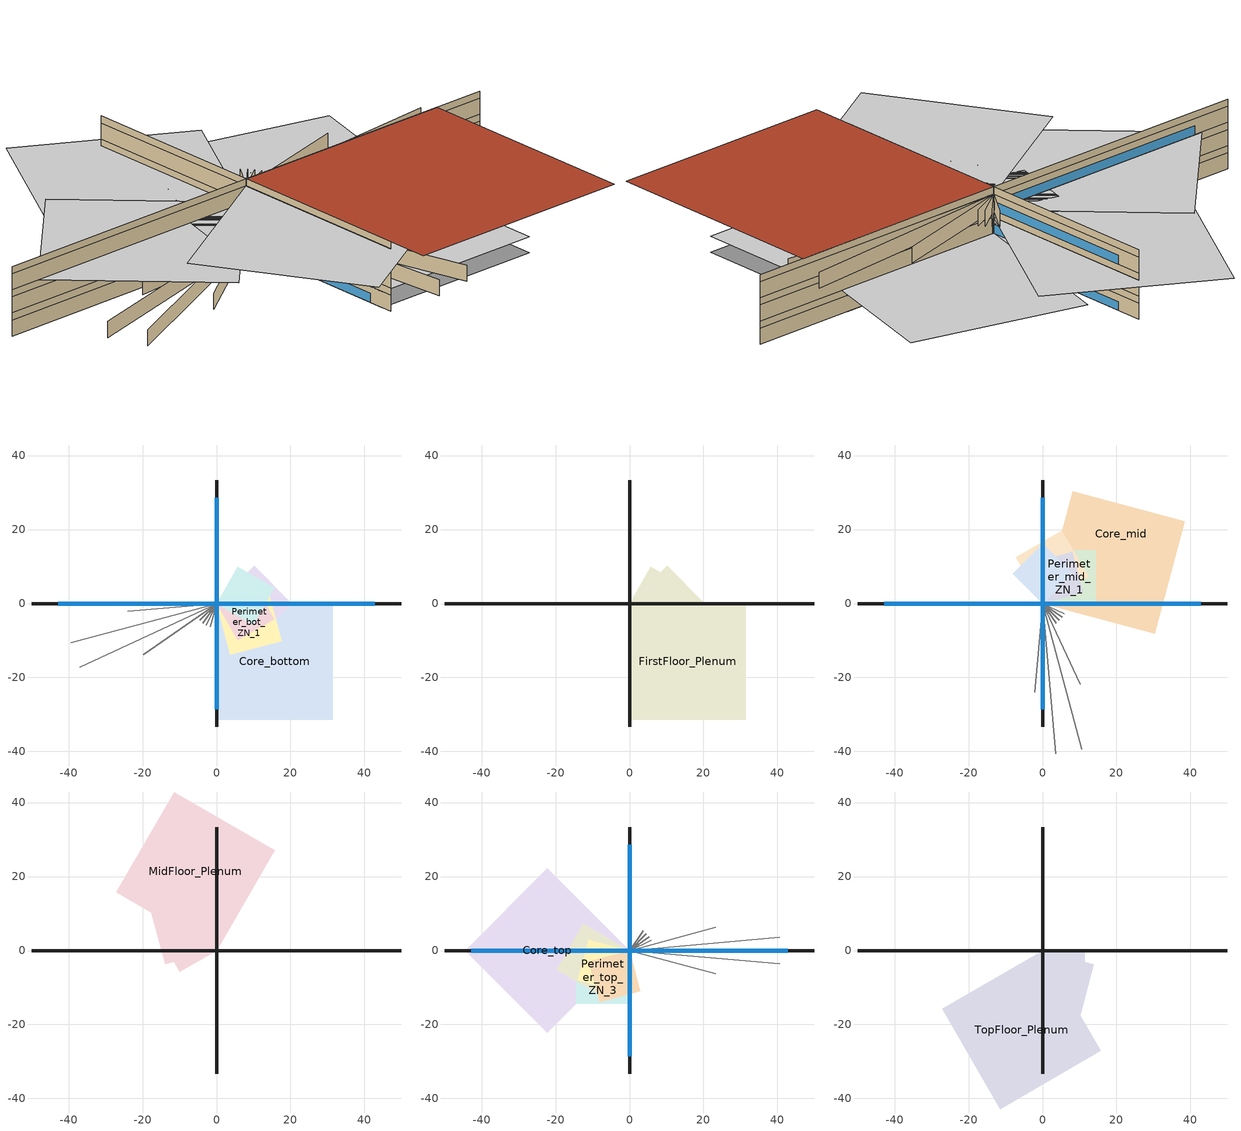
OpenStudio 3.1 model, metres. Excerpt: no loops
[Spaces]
Core_bottom
 floor ground (Core_bot_ZN_5_Floor Base_CZ12-SlabOnOrBelowGradeF073): 31.36,0 31.36,-31.36 0,-31.36 0,0 z0
 wall to Perimeter_bot_ZN_2 (NACM_Interior Wall): 0,0 -24.04,-2.1 z0:2.74
 wall to Perimeter_bot_ZN_3 (NACM_Interior Wall): 0,0 -39.38,-10.55 z0:2.74
 wall to Perimeter_bot_ZN_1 (NACM_Interior Wall): 0,0 -36.95,-17.23 z0:2.74
 wall to Perimeter_bot_ZN_4 (NACM_Interior Wall): 0,0 -19.76,-13.84 z0:2.74
Perimeter_bot_ZN_2
 floor ground (Perimeter_bot_ZN_2_Floor Base_CZ12-SlabOnOrBelowGradeF073): 9.92,5.73 15.65,-4.19 5.73,-9.92 0,0 z0
 wall outside (Base_CZ12-NonresMetalFrameWallU055): 0,0 0,33.27 z0:2.74
 wall to Perimeter_bot_ZN_1: -4.57,-4.57 0,0 z0:2.74
 wall to Perimeter_bot_ZN_3 (NACM_Interior Wall): 0,0 -2.73,-5.86 z0:2.74
 window (Base_AllCZ_FixedWindowU34): 0,0 0,28.56 z0:1.52
Perimeter_bot_ZN_3
 floor ground (Perimeter_bot_ZN_3_Floor Base_CZ12-SlabOnOrBelowGradeF073): 10.18,10.18 20.36,0 10.18,-10.18 0,0 z0
 wall outside (Base_CZ12-NonresMetalFrameWallU055): 0,0 -49.91,0 z0:2.74
 wall to Perimeter_bot_ZN_4 (NACM_Interior Wall): 0,0 -1.67,-6.25 z0:2.74
 window (Base_AllCZ_FixedWindowU34): 0,0 -42.84,0 z0:1.52
Perimeter_bot_ZN_1
 floor ground (Perimeter_bot_ZN_1_Floor Base_CZ12-SlabOnOrBelowGradeF073): 13.91,3.73 17.64,-10.18 3.73,-13.91 0,0 z0
 wall outside (Base_CZ12-NonresMetalFrameWallU055): 0,0 49.91,0 z0:2.74
 wall to Perimeter_bot_ZN_4 (NACM_Interior Wall): 0,0 -3.71,-5.3 z0:2.74
 window (Base_AllCZ_FixedWindowU34): 0,0 42.84,0 z0:1.52
Perimeter_bot_ZN_4
 floor ground (Perimeter_bot_ZN_4_Floor Base_CZ12-SlabOnOrBelowGradeF073): 5.73,9.92 15.65,4.19 9.92,-5.73 0,0 z0
 wall outside (Base_CZ12-NonresMetalFrameWallU055): 0,0 0,-33.27 z0:2.74
 window (Base_AllCZ_FixedWindowU34): 0,0 0,-28.56 z0:1.52
FirstFloor_Plenum
 floor to Core_bottom (NACM_Drop Ceiling): 31.36,0 31.36,-31.36 0,-31.36 0,0 z2.74
 floor to Perimeter_bot_ZN_1 (NACM_Drop Ceiling): 13.91,3.73 17.64,-10.18 3.73,-13.91 0,0 z2.74
 floor to Perimeter_bot_ZN_2 (NACM_Drop Ceiling): 9.92,5.73 15.65,-4.19 5.73,-9.92 0,0 z2.74
 floor to Perimeter_bot_ZN_3 (NACM_Drop Ceiling): 10.18,10.18 20.36,0 10.18,-10.18 0,0 z2.74
 floor to Perimeter_bot_ZN_4 (NACM_Drop Ceiling): 5.73,9.92 15.65,4.19 9.92,-5.73 0,0 z2.74
 wall outside (Base_CZ12-NonresMetalFrameWallU055): 0,0 0,33.27 / 0,0 -49.91,0 / 0,0 49.91,0 / 0,0 0,-33.27 z2.74:3.96
Core_mid
 floor to FirstFloor_Plenum (NACM_Interior Floor): 8.12,30.29 38.41,22.18 30.29,-8.12 0,0 z3.96
 wall to Perimeter_mid_ZN_2 (NACM_Interior Wall): 0,0 -2.1,-24.04 z3.96:6.71
 wall to Perimeter_mid_ZN_3 (NACM_Interior Wall): 0,0 3.55,-40.61 z3.96:6.71
 wall to Perimeter_mid_ZN_1 (NACM_Interior Wall): 0,0 10.55,-39.38 z3.96:6.71
 wall to Perimeter_mid_ZN_4 (NACM_Interior Wall): 0,0 10.2,-21.87 z3.96:6.71
Perimeter_mid_ZN_2
 floor to FirstFloor_Plenum (NACM_Interior Floor): 8.1,14.03 11.07,2.97 0,0 -2.97,11.07 z3.96
 wall outside (Base_CZ12-NonresMetalFrameWallU055): 0,0 0,33.27 z3.96:6.71
 wall to Perimeter_mid_ZN_1: 3.71,-5.3 0,0 z3.96:6.71
 wall to Perimeter_mid_ZN_3 (NACM_Interior Wall): 0,0 5.3,-3.71 z3.96:6.71
 window (Base_AllCZ_FixedWindowU34): 0,0 0,28.56 z3.96:5.49
Perimeter_mid_ZN_3
 floor to FirstFloor_Plenum (NACM_Interior Floor): 5.27,19.67 12.47,7.2 0,0 -7.2,12.47 z3.96
 wall outside (Base_CZ12-NonresMetalFrameWallU055): 0,0 -49.91,0 z3.96:6.71
 wall to Perimeter_mid_ZN_4 (NACM_Interior Wall): 0,0 5.86,-2.73 z3.96:6.71
 window (Base_AllCZ_FixedWindowU34): 0,0 -42.84,0 z3.96:5.49
Perimeter_mid_ZN_1
 floor to FirstFloor_Plenum (NACM_Interior Floor): 14.4,14.4 14.4,0 0,0 0,14.4 z3.96
 wall outside (Base_CZ12-NonresMetalFrameWallU055): 0,0 49.91,0 z3.96:6.71
 wall to Perimeter_mid_ZN_4 (NACM_Interior Wall): 0,0 4.57,-4.57 z3.96:6.71
 window (Base_AllCZ_FixedWindowU34): 0,0 42.84,0 z3.96:5.49
Perimeter_mid_ZN_4
 floor to FirstFloor_Plenum (NACM_Interior Floor): 0,16.2 8.1,8.1 0,0 -8.1,8.1 z3.96
 wall outside (Base_CZ12-NonresMetalFrameWallU055): 0,0 0,-33.27 z3.96:6.71
 window (Base_AllCZ_FixedWindowU34): 0,0 0,-28.56 z3.96:5.49
MidFloor_Plenum
 floor to Core_mid (NACM_Drop Ceiling): -11.48,42.84 15.68,27.16 0,0 -27.16,15.68 z6.71
 floor to Perimeter_mid_ZN_1 (NACM_Drop Ceiling): -10.18,17.64 3.73,13.91 0,0 -13.91,3.73 z6.71
 floor to Perimeter_mid_ZN_2 (NACM_Drop Ceiling): 0,11.46 0,0 -11.46,0 -11.46,11.46 z6.71
 floor to Perimeter_mid_ZN_3 (NACM_Drop Ceiling): -3.73,13.91 0,0 -13.91,-3.73 -17.64,10.18 z6.71
 floor to Perimeter_mid_ZN_4 (NACM_Drop Ceiling): -5.73,9.92 0,0 -9.92,-5.73 -15.65,4.19 z6.71
 wall outside (Base_CZ12-NonresMetalFrameWallU055): 0,0 0,33.27 / 0,0 -49.91,0 / 0,0 49.91,0 / 0,0 0,-33.27 z6.71:7.92
Core_top
 floor to MidFloor_Plenum (NACM_Interior Floor): -22.18,22.18 0,0 -22.18,-22.18 -44.35,0 z7.92
 wall to Perimeter_top_ZN_2 (NACM_Interior Wall): 0,0 23.31,-6.24 z7.92:10.67
 wall to Perimeter_top_ZN_3 (NACM_Interior Wall): 0,0 40.61,-3.55 z7.92:10.67
 wall to Perimeter_top_ZN_1 (NACM_Interior Wall): 0,0 40.61,3.55 z7.92:10.67
 wall to Perimeter_top_ZN_4 (NACM_Interior Wall): 0,0 23.31,6.24 z7.92:10.67
Perimeter_top_ZN_2
 floor to MidFloor_Plenum (NACM_Interior Floor): -11.07,2.97 0,0 -2.97,-11.07 -14.03,-8.1 z7.92
 wall outside (Base_CZ12-NonresMetalFrameWallU055): 0,0 0,33.27 z7.92:10.67
 wall to Perimeter_top_ZN_1: 5.86,2.73 0,0 z7.92:10.67
 wall to Perimeter_top_ZN_3 (NACM_Interior Wall): 0,0 4.57,4.57 z7.92:10.67
 window (Base_AllCZ_FixedWindowU34): 0,0 0,28.56 z7.92:9.45
Perimeter_top_ZN_3
 floor to MidFloor_Plenum (NACM_Interior Floor): 0,0 0,-14.4 -14.4,-14.4 -14.4,0 z7.92
 wall outside (Base_CZ12-NonresMetalFrameWallU055): 0,0 -49.91,0 z7.92:10.67
 wall to Perimeter_top_ZN_4 (NACM_Interior Wall): 0,0 3.71,5.3 z7.92:10.67
 window (Base_AllCZ_FixedWindowU34): 0,0 -42.84,0 z7.92:9.45
Perimeter_top_ZN_1
 floor to MidFloor_Plenum (NACM_Interior Floor): -12.47,7.2 0,0 -7.2,-12.47 -19.67,-5.27 z7.92
 wall outside (Base_CZ12-NonresMetalFrameWallU055): 0,0 49.91,0 z7.92:10.67
 wall to Perimeter_top_ZN_4 (NACM_Interior Wall): 0,0 5.3,3.71 z7.92:10.67
 window (Base_AllCZ_FixedWindowU34): 0,0 42.84,0 z7.92:9.45
Perimeter_top_ZN_4
 floor to MidFloor_Plenum (NACM_Interior Floor): 0,0 2.97,-11.07 -8.1,-14.03 -11.07,-2.97 z7.92
 wall outside (Base_CZ12-NonresMetalFrameWallU055): 0,0 0,-33.27 z7.92:10.67
 window (Base_AllCZ_FixedWindowU34): 0,0 0,-28.56 z7.92:9.45
TopFloor_Plenum
 floor to Core_top (NACM_Drop Ceiling): 0,0 15.68,-27.16 -11.48,-42.84 -27.16,-15.68 z10.67
 floor to Perimeter_top_ZN_1 (NACM_Drop Ceiling): 0,0 10.18,-10.18 0,-20.36 -10.18,-10.18 z10.67
 floor to Perimeter_top_ZN_2 (NACM_Drop Ceiling): 0,0 9.92,-5.73 4.19,-15.65 -5.73,-9.92 z10.67
 floor to Perimeter_top_ZN_3 (NACM_Drop Ceiling): 0,0 13.91,-3.73 10.18,-17.64 -3.73,-13.91 z10.67
 floor to Perimeter_top_ZN_4 (NACM_Drop Ceiling): 11.46,0 11.46,-11.46 0,-11.46 0,0 z10.67
 wall outside (Base_CZ12-NonresMetalFrameWallU055): 0,0 0,33.27 / 0,0 -49.91,0 / 0,0 49.91,0 / 0,0 0,-33.27 z10.67:11.89
 roof outside (Base_CZ12-FlatNonresWoodFramingAndOtherRoofU034): 40.75,-40.75 40.75,0 0,0 0,-40.75 z11.89
[Site]
SACRAMENTO EXECUTIVE: Latitude {deg}=38.58; Longitude {deg}=-121.49; Time Zone {hr}=-8; Elevation {m}=4.572
[SizingPeriod:DesignDay] Barometric Pressure {Pa}=101284; Wind Speed {m/s}=2.3; Sky Clearness=0; Rain Indicator=0; Snow Indicator=0; Day of Month=21; Daylight Saving Time Indicator=0; Humidity Indicating Type=Wetbulb; Dry-Bulb Temperature Range Modifier Type=DefaultMultipliers
Name | Maximum Dry-Bulb Temperature {C} | Daily Dry-Bulb Temperature Range {deltaC} | Humidity Indicating Conditions at Maximum Dry-Bulb | Wind Direction {deg} | Month | Day Type | Solar Model Indicator | ASHRAE Taub | ASHRAE Taud
SACRAMENTO EXECUTIVE Ann Htg 99.6% Condns DB | -0.3 | 0 | -0.3 | 330 | 12 | WinterDesignDay | ASHRAEClearSky
SACRAMENTO EXECUTIVE  June .4% Condns DB=>MCWB | 39.4 | 16.5 | 21.6 | 220 | 6 | SummerDesignDay | ASHRAETau | 0.362 | 2.413
SACRAMENTO EXECUTIVE  July .4% Condns DB=>MCWB | 40.1 | 17.7 | 22 | 220 | 7 | SummerDesignDay | ASHRAETau | 0.363 | 2.407
SACRAMENTO EXECUTIVE  August .4% Condns DB=>MCWB | 40.1 | 17.5 | 21.2 | 220 | 8 | SummerDesignDay | ASHRAETau | 0.347 | 2.442
SACRAMENTO EXECUTIVE  September .4% Condns DB=>MCWB | 37.9 | 16.8 | 19.8 | 220 | 9 | SummerDesignDay | ASHRAETau | 0.351 | 2.437
SACRAMENTO EXECUTIVE  October .4% Condns DB=>MCWB | 33.5 | 14.6 | 18.2 | 220 | 10 | SummerDesignDay | ASHRAETau | 0.345 | 2.463
SACRAMENTO EXECUTIVE  November .4% Condns DB=>MCWB | 25.4 | 11.3 | 15.3 | 220 | 11 | SummerDesignDay | ASHRAETau | 0.331 | 2.486
[Site:WaterMainsTemperature]
Calculation Method=Schedule; Temperature Schedule=WaterMainCZ12
[Building]
OfficeMedium: North Axis {deg}=0
[Material]
Name | Roughness | Thickness {m} | Conductivity {W/m-K} | Density {kg/m3} | Specific Heat {J/kg-K} | Thermal Absorptance | Solar Absorptance | Visible Absorptance
Stucco - 7/8 in. | MediumRough | 0.022352 | 0.700948 | 1855.1 | 837.36 | 0.9 | 0.7 | 0.8
Air - Metal Wall Framing - 16 or 24 in. OC; Air - Metal Wall Framing - 16 or 24 in. OC 1 | Smooth | 0.1397 | 1.22017 | 1.28148 | 1004.832
Gypsum Board - 1/2 in. | Smooth | 0.0127 | 0.158656 | 640.739 | 1130.436 | 0.9 | 0.7 | 0.8
Gypsum Board - 5/8 in. | MediumRough | 0.016002 | 0.158656 | 640.739 | 1130.436 | 0.9 | 0.7 | 0.8
Metal Standing Seam - 1/16 in. | MediumRough | 0.0015875 | 2.21534 | 7820.53 | 502.416 | 0.75 | 0.37 | 0.75
Compliance Insulation R28.63 | Smooth | 0.116061 | 0.0230188 | 16.0185 | 1130.436 | 0.9 | 0.7 | 0.8
Acoustic Tile - 3/4 in. | MediumRough | 0.01905 | 0.0576335 | 288.332 | 795.492 | 0.9 | 0.7 | 0.8
Metal Deck - 1/16 in. | MediumRough | 0.0015875 | 45.3452 | 7820.53 | 502.416 | 0.9 | 0.7 | 0.8
Concrete - 140 lb/ft3 - 4 in. | Smooth | 0.1016 | 1.9514 | 2239.06 | 921.096
Carpet - 3/4 in. | Smooth | 0.01905 | 0.0455183 | 288.332 | 1381.644 | 0.9 | 0.7 | 0.8
Compliance Insulation R14.60 | Smooth | 0.0591861 | 0.0230188 | 16.0185 | 1130.436
Compliance Insulation R1.41 | Smooth | 0.00571591 | 0.0230188 | 16.0185 | 1130.436
Compliance Insulation R0.02 | Smooth | 8.10768e-05 | 0.0230188 | 16.0185 | 1130.436
[Construction]
Base_CZ12-NonresMetalFrameWallU055: Stucco - 7/8 in., Compliance Insulation R14.60, Compliance Insulation R1.41, Compliance Insulation R0.02, Compliance Insulation R0.02, Air - Metal Wall Framing - 16 or 24 in. OC, Gypsum Board - 1/2 in.
NACM_Interior Wall: Gypsum Board - 5/8 in., Air - Metal Wall Framing - 16 or 24 in. OC 1, Gypsum Board - 5/8 in.
Base_CZ12-FlatNonresWoodFramingAndOtherRoofU034: Metal Standing Seam - 1/16 in., Compliance Insulation R28.63
NACM_Drop Ceiling: Acoustic Tile - 3/4 in.
NACM_Interior Floor: Metal Deck - 1/16 in., Concrete - 140 lb/ft3 - 4 in., Carpet - 3/4 in.
Base_AllCZ_FixedWindowU34: Base_AllCZ_FixedWindowU34 Material
[WindowMaterial:SimpleGlazingSystem]
Base_AllCZ_FixedWindowU34 Material: U-Factor {W/m2-K}=1.93061; Solar Heat Gain Coefficient=0.22; Visible Transmittance=0.42
[Construction:FfactorGroundFloor] F-Factor {W/m-K}=1.26344
Name | Area {m2} | PerimeterExposed {m}
Core_bot_ZN_5_Floor Base_CZ12-SlabOnOrBelowGradeF073 | 983.543 | 0
Perimeter_bot_ZN_1_Floor Base_CZ12-SlabOnOrBelowGradeF073 | 207.339 | 49.6824
Perimeter_bot_ZN_2_Floor Base_CZ12-SlabOnOrBelowGradeF073 | 131.264 | 33.2232
Perimeter_bot_ZN_3_Floor Base_CZ12-SlabOnOrBelowGradeF073 | 207.34 | 49.6824
Perimeter_bot_ZN_4_Floor Base_CZ12-SlabOnOrBelowGradeF073 | 131.252 | 33.2232
[Space]
Name | Building Story | Thermal Zone | Design Specification Outdoor Air Object
Core_bottom | BottomFlr | Core_bottom Thermal Zone | Core_bottom Thermal Zone Design Specification Outdoor Air
Perimeter_bot_ZN_1 | BottomFlr | Perimeter_bot_ZN_1 Thermal Zone | Perimeter_bot_ZN_1 Thermal Zone Design Specification Outdoor Air
Perimeter_bot_ZN_2 | BottomFlr | Perimeter_bot_ZN_2 Thermal Zone | Perimeter_bot_ZN_2 Thermal Zone Design Specification Outdoor Air
Perimeter_bot_ZN_3 | BottomFlr | Perimeter_bot_ZN_3 Thermal Zone | Perimeter_bot_ZN_3 Thermal Zone Design Specification Outdoor Air
Perimeter_bot_ZN_4 | BottomFlr | Perimeter_bot_ZN_4 Thermal Zone | Perimeter_bot_ZN_4 Thermal Zone Design Specification Outdoor Air
FirstFloor_Plenum | BottomFlr | FirstFloor_Plenum Thermal Zone | FirstFloor_Plenum Thermal Zone Design Specification Outdoor Air
Core_mid | MidFlr | Core_mid Thermal Zone | Core_mid Thermal Zone Design Specification Outdoor Air
Perimeter_mid_ZN_1 | MidFlr | Perimeter_mid_ZN_1 Thermal Zone | Perimeter_mid_ZN_1 Thermal Zone Design Specification Outdoor Air
Perimeter_mid_ZN_2 | MidFlr | Perimeter_mid_ZN_2 Thermal Zone | Perimeter_mid_ZN_2 Thermal Zone Design Specification Outdoor Air
Perimeter_mid_ZN_3 | MidFlr | Perimeter_mid_ZN_3 Thermal Zone | Perimeter_mid_ZN_3 Thermal Zone Design Specification Outdoor Air
Perimeter_mid_ZN_4 | MidFlr | Perimeter_mid_ZN_4 Thermal Zone | Perimeter_mid_ZN_4 Thermal Zone Design Specification Outdoor Air
MidFloor_Plenum | MidFlr | MidFloor_Plenum Thermal Zone | MidFloor_Plenum Thermal Zone Design Specification Outdoor Air
Core_top | TopFloor | Core_top Thermal Zone | Core_top Thermal Zone Design Specification Outdoor Air
Perimeter_top_ZN_1 | TopFloor | Perimeter_top_ZN_1 Thermal Zone | Perimeter_top_ZN_1 Thermal Zone Design Specification Outdoor Air
Perimeter_top_ZN_2 | TopFloor | Perimeter_top_ZN_2 Thermal Zone | Perimeter_top_ZN_2 Thermal Zone Design Specification Outdoor Air
Perimeter_top_ZN_3 | TopFloor | Perimeter_top_ZN_3 Thermal Zone | Perimeter_top_ZN_3 Thermal Zone Design Specification Outdoor Air
Perimeter_top_ZN_4 | TopFloor | Perimeter_top_ZN_4 Thermal Zone | Perimeter_top_ZN_4 Thermal Zone Design Specification Outdoor Air
TopFloor_Plenum | TopFloor | TopFloor_Plenum Thermal Zone | TopFloor_Plenum Thermal Zone Design Specification Outdoor Air
[ThermalZone] Multiplier=1; Use Ideal Air Loads=No
Name | Volume {m3} | Thermostat
Core_bottom Thermal Zone | 2698.04 | Core_bottom Thermal Zone Thermostat
Perimeter_bot_ZN_1 Thermal Zone | 568.767 | Perimeter_bot_ZN_1 Thermal Zone Thermostat
Perimeter_bot_ZN_2 Thermal Zone | 360.08 | Perimeter_bot_ZN_2 Thermal Zone Thermostat
Perimeter_bot_ZN_3 Thermal Zone | 568.767 | Perimeter_bot_ZN_3 Thermal Zone Thermostat
Perimeter_bot_ZN_4 Thermal Zone | 360.054 | Perimeter_bot_ZN_4 Thermal Zone Thermostat
FirstFloor_Plenum Thermal Zone; MidFloor_Plenum Thermal Zone; TopFloor_Plenum Thermal Zone | 2024.76
Core_mid Thermal Zone | 2698.04 | Core_mid Thermal Zone Thermostat
Perimeter_mid_ZN_1 Thermal Zone | 568.767 | Perimeter_mid_ZN_1 Thermal Zone Thermostat
Perimeter_mid_ZN_2 Thermal Zone | 360.08 | Perimeter_mid_ZN_2 Thermal Zone Thermostat
Perimeter_mid_ZN_3 Thermal Zone | 568.767 | Perimeter_mid_ZN_3 Thermal Zone Thermostat
Perimeter_mid_ZN_4 Thermal Zone | 360.054 | Perimeter_mid_ZN_4 Thermal Zone Thermostat
Core_top Thermal Zone | 2698.04 | Core_top Thermal Zone Thermostat
Perimeter_top_ZN_1 Thermal Zone | 568.767 | Perimeter_top_ZN_1 Thermal Zone Thermostat
Perimeter_top_ZN_2 Thermal Zone | 360.08 | Perimeter_top_ZN_2 Thermal Zone Thermostat
Perimeter_top_ZN_3 Thermal Zone | 568.767 | Perimeter_top_ZN_3 Thermal Zone Thermostat
Perimeter_top_ZN_4 Thermal Zone | 360.054 | Perimeter_top_ZN_4 Thermal Zone Thermostat
[Sizing:Zone] Zone Cooling Design Supply Air Temperature Input Method=SupplyAirTemperature; Zone Cooling Design Supply Air Temperature {C}=14; Zone Cooling Design Supply Air Temperature Difference {deltaC}=11.11; Zone Heating Design Supply Air Temperature Input Method=SupplyAirTemperature; Zone Heating Design Supply Air Temperature {C}=40; Zone Heating Design Supply Air Temperature Difference {deltaC}=11.11; Zone Cooling Design Supply Air Humidity Ratio {kg-H2O/kg-air}=0.0085; Zone Heating Design Supply Air Humidity Ratio {kg-H2O/kg-air}=0.008; Zone Heating Sizing Factor=1; Zone Cooling Sizing Factor=1; Cooling Design Air Flow Method=DesignDay; Cooling Minimum Air Flow per Zone Floor Area {m3/s-m2}=0; Cooling Minimum Air Flow {m3/s}=0; Cooling Minimum Air Flow Fraction=0; Heating Design Air Flow Method=DesignDay; Heating Maximum Air Flow per Zone Floor Area {m3/s-m2}=0; Heating Maximum Air Flow {m3/s}=0; Heating Maximum Air Flow Fraction=0; Account for Dedicated Outdoor Air System=No; Dedicated Outdoor Air System Control Strategy=NeutralSupplyAir; Dedicated Outdoor Air Low Setpoint Temperature for Design {C}=autosize; Dedicated Outdoor Air High Setpoint Temperature for Design {C}=autosize
FirstFloor_Plenum Thermal Zone; MidFloor_Plenum Thermal Zone; TopFloor_Plenum Thermal Zone
[BuildingStory]
BottomFlr; MidFlr; TopFloor
[People:Definition] Number of People Calculation Method=People/Area; People per Space Floor Area {person/m2}=0.0538196; Fraction Radiant=0.3; Sensible Heat Fraction=0.555556
Core_bottom People Definition; Perimeter_bot_ZN_1 People Definition; Perimeter_bot_ZN_2 People Definition; Perimeter_bot_ZN_3 People Definition; Perimeter_bot_ZN_4 People Definition; Core_mid People Definition; Perimeter_mid_ZN_1 People Definition; Perimeter_mid_ZN_2 People Definition; Perimeter_mid_ZN_3 People Definition; Perimeter_mid_ZN_4 People Definition; Core_top People Definition; Perimeter_top_ZN_1 People Definition; Perimeter_top_ZN_2 People Definition; Perimeter_top_ZN_3 People Definition; Perimeter_top_ZN_4 People Definition
[People] Number of People Schedule=OfficeOccupancy; Multiplier=1
Name | People Definition | Space or SpaceType | Activity Level Schedule
Core_bottom People | Core_bottom People Definition | Core_bottom | Core_bottom People Activity Level
Perimeter_bot_ZN_1 People | Perimeter_bot_ZN_1 People Definition | Perimeter_bot_ZN_1 | Perimeter_bot_ZN_1 People Activity Level
Perimeter_bot_ZN_2 People | Perimeter_bot_ZN_2 People Definition | Perimeter_bot_ZN_2 | Perimeter_bot_ZN_2 People Activity Level
Perimeter_bot_ZN_3 People | Perimeter_bot_ZN_3 People Definition | Perimeter_bot_ZN_3 | Perimeter_bot_ZN_3 People Activity Level
Perimeter_bot_ZN_4 People | Perimeter_bot_ZN_4 People Definition | Perimeter_bot_ZN_4 | Perimeter_bot_ZN_4 People Activity Level
Core_mid People | Core_mid People Definition | Core_mid | Core_mid People Activity Level
Perimeter_mid_ZN_1 People | Perimeter_mid_ZN_1 People Definition | Perimeter_mid_ZN_1 | Perimeter_mid_ZN_1 People Activity Level
Perimeter_mid_ZN_2 People | Perimeter_mid_ZN_2 People Definition | Perimeter_mid_ZN_2 | Perimeter_mid_ZN_2 People Activity Level
Perimeter_mid_ZN_3 People | Perimeter_mid_ZN_3 People Definition | Perimeter_mid_ZN_3 | Perimeter_mid_ZN_3 People Activity Level
Perimeter_mid_ZN_4 People | Perimeter_mid_ZN_4 People Definition | Perimeter_mid_ZN_4 | Perimeter_mid_ZN_4 People Activity Level
Core_top People | Core_top People Definition | Core_top | Core_top People Activity Level
Perimeter_top_ZN_1 People | Perimeter_top_ZN_1 People Definition | Perimeter_top_ZN_1 | Perimeter_top_ZN_1 People Activity Level
Perimeter_top_ZN_2 People | Perimeter_top_ZN_2 People Definition | Perimeter_top_ZN_2 | Perimeter_top_ZN_2 People Activity Level
Perimeter_top_ZN_3 People | Perimeter_top_ZN_3 People Definition | Perimeter_top_ZN_3 | Perimeter_top_ZN_3 People Activity Level
Perimeter_top_ZN_4 People | Perimeter_top_ZN_4 People Definition | Perimeter_top_ZN_4 | Perimeter_top_ZN_4 People Activity Level
[SpaceInfiltration:DesignFlowRate] Design Flow Rate Calculation Method=Flow/ExteriorWallArea; Flow per Exterior Surface Area {m3/s-m2}=0.00119482; Constant Term Coefficient=0; Temperature Term Coefficient=0; Velocity Term Coefficient=0.224052; Velocity Squared Term Coefficient=0
Name | Space or SpaceType | Schedule
Core_bottom Space Infiltration Design Flow Rate 1 | Core_bottom | OfficeInfiltration
Perimeter_bot_ZN_1 Space Infiltration Design Flow Rate 1 | Perimeter_bot_ZN_1 | OfficeInfiltration
Perimeter_bot_ZN_2 Space Infiltration Design Flow Rate 1 | Perimeter_bot_ZN_2 | OfficeInfiltration
Perimeter_bot_ZN_3 Space Infiltration Design Flow Rate 1 | Perimeter_bot_ZN_3 | OfficeInfiltration
Perimeter_bot_ZN_4 Space Infiltration Design Flow Rate 1 | Perimeter_bot_ZN_4 | OfficeInfiltration
FirstFloor_Plenum Space Infiltration Design Flow Rate 1 | FirstFloor_Plenum | On
Core_mid Space Infiltration Design Flow Rate 1 | Core_mid | OfficeInfiltration
Perimeter_mid_ZN_1 Space Infiltration Design Flow Rate 1 | Perimeter_mid_ZN_1 | OfficeInfiltration
Perimeter_mid_ZN_2 Space Infiltration Design Flow Rate 1 | Perimeter_mid_ZN_2 | OfficeInfiltration
Perimeter_mid_ZN_3 Space Infiltration Design Flow Rate 1 | Perimeter_mid_ZN_3 | OfficeInfiltration
Perimeter_mid_ZN_4 Space Infiltration Design Flow Rate 1 | Perimeter_mid_ZN_4 | OfficeInfiltration
MidFloor_Plenum Space Infiltration Design Flow Rate 1 | MidFloor_Plenum | On
Core_top Space Infiltration Design Flow Rate 1 | Core_top | OfficeInfiltration
Perimeter_top_ZN_1 Space Infiltration Design Flow Rate 1 | Perimeter_top_ZN_1 | OfficeInfiltration
Perimeter_top_ZN_2 Space Infiltration Design Flow Rate 1 | Perimeter_top_ZN_2 | OfficeInfiltration
Perimeter_top_ZN_3 Space Infiltration Design Flow Rate 1 | Perimeter_top_ZN_3 | OfficeInfiltration
Perimeter_top_ZN_4 Space Infiltration Design Flow Rate 1 | Perimeter_top_ZN_4 | OfficeInfiltration
TopFloor_Plenum Space Infiltration Design Flow Rate 1 | TopFloor_Plenum | On
[Lights:Definition] Design Level Calculation Method=Watts/Area; Watts per Space Floor Area {W/m2}=6.45835; Fraction Radiant=0.97; Return Air Fraction=0
Core_bottom Regulated Lights Definition; Perimeter_bot_ZN_1 Regulated Lights Definition; Perimeter_bot_ZN_2 Regulated Lights Definition; Perimeter_bot_ZN_3 Regulated Lights Definition; Perimeter_bot_ZN_4 Regulated Lights Definition; Core_mid Regulated Lights Definition; Perimeter_mid_ZN_1 Regulated Lights Definition; Perimeter_mid_ZN_2 Regulated Lights Definition; Perimeter_mid_ZN_3 Regulated Lights Definition; Perimeter_mid_ZN_4 Regulated Lights Definition; Core_top Regulated Lights Definition; Perimeter_top_ZN_1 Regulated Lights Definition; Perimeter_top_ZN_2 Regulated Lights Definition; Perimeter_top_ZN_3 Regulated Lights Definition; Perimeter_top_ZN_4 Regulated Lights Definition
[Lights] Schedule=OfficeLights; Fraction Replaceable=1
Name | Lights Definition | Space or SpaceType
Core_bottom Regulated Lights | Core_bottom Regulated Lights Definition | Core_bottom
Perimeter_bot_ZN_1 Regulated Lights | Perimeter_bot_ZN_1 Regulated Lights Definition | Perimeter_bot_ZN_1
Perimeter_bot_ZN_2 Regulated Lights | Perimeter_bot_ZN_2 Regulated Lights Definition | Perimeter_bot_ZN_2
Perimeter_bot_ZN_3 Regulated Lights | Perimeter_bot_ZN_3 Regulated Lights Definition | Perimeter_bot_ZN_3
Perimeter_bot_ZN_4 Regulated Lights | Perimeter_bot_ZN_4 Regulated Lights Definition | Perimeter_bot_ZN_4
Core_mid Regulated Lights | Core_mid Regulated Lights Definition | Core_mid
Perimeter_mid_ZN_1 Regulated Lights | Perimeter_mid_ZN_1 Regulated Lights Definition | Perimeter_mid_ZN_1
Perimeter_mid_ZN_2 Regulated Lights | Perimeter_mid_ZN_2 Regulated Lights Definition | Perimeter_mid_ZN_2
Perimeter_mid_ZN_3 Regulated Lights | Perimeter_mid_ZN_3 Regulated Lights Definition | Perimeter_mid_ZN_3
Perimeter_mid_ZN_4 Regulated Lights | Perimeter_mid_ZN_4 Regulated Lights Definition | Perimeter_mid_ZN_4
Core_top Regulated Lights | Core_top Regulated Lights Definition | Core_top
Perimeter_top_ZN_1 Regulated Lights | Perimeter_top_ZN_1 Regulated Lights Definition | Perimeter_top_ZN_1
Perimeter_top_ZN_2 Regulated Lights | Perimeter_top_ZN_2 Regulated Lights Definition | Perimeter_top_ZN_2
Perimeter_top_ZN_3 Regulated Lights | Perimeter_top_ZN_3 Regulated Lights Definition | Perimeter_top_ZN_3
Perimeter_top_ZN_4 Regulated Lights | Perimeter_top_ZN_4 Regulated Lights Definition | Perimeter_top_ZN_4
[ElectricEquipment:Definition] Design Level Calculation Method=Watts/Area; Watts per Space Floor Area {W/m2}=16.1459; Fraction Latent=0; Fraction Radiant=0.2; Fraction Lost=0
Core_bottom Recepticle Loads Definition; Perimeter_bot_ZN_1 Recepticle Loads Definition; Perimeter_bot_ZN_2 Recepticle Loads Definition; Perimeter_bot_ZN_3 Recepticle Loads Definition; Perimeter_bot_ZN_4 Recepticle Loads Definition; Core_mid Recepticle Loads Definition; Perimeter_mid_ZN_1 Recepticle Loads Definition; Perimeter_mid_ZN_2 Recepticle Loads Definition; Perimeter_mid_ZN_3 Recepticle Loads Definition; Perimeter_mid_ZN_4 Recepticle Loads Definition; Core_top Recepticle Loads Definition; Perimeter_top_ZN_1 Recepticle Loads Definition; Perimeter_top_ZN_2 Recepticle Loads Definition; Perimeter_top_ZN_3 Recepticle Loads Definition; Perimeter_top_ZN_4 Recepticle Loads Definition
[ElectricEquipment] Schedule=OfficeReceptacle
Name | Electric Equipment Definition | Space or SpaceType
Core_bottom Recepticle Loads | Core_bottom Recepticle Loads Definition | Core_bottom
Perimeter_bot_ZN_1 Recepticle Loads | Perimeter_bot_ZN_1 Recepticle Loads Definition | Perimeter_bot_ZN_1
Perimeter_bot_ZN_2 Recepticle Loads | Perimeter_bot_ZN_2 Recepticle Loads Definition | Perimeter_bot_ZN_2
Perimeter_bot_ZN_3 Recepticle Loads | Perimeter_bot_ZN_3 Recepticle Loads Definition | Perimeter_bot_ZN_3
Perimeter_bot_ZN_4 Recepticle Loads | Perimeter_bot_ZN_4 Recepticle Loads Definition | Perimeter_bot_ZN_4
Core_mid Recepticle Loads | Core_mid Recepticle Loads Definition | Core_mid
Perimeter_mid_ZN_1 Recepticle Loads | Perimeter_mid_ZN_1 Recepticle Loads Definition | Perimeter_mid_ZN_1
Perimeter_mid_ZN_2 Recepticle Loads | Perimeter_mid_ZN_2 Recepticle Loads Definition | Perimeter_mid_ZN_2
Perimeter_mid_ZN_3 Recepticle Loads | Perimeter_mid_ZN_3 Recepticle Loads Definition | Perimeter_mid_ZN_3
Perimeter_mid_ZN_4 Recepticle Loads | Perimeter_mid_ZN_4 Recepticle Loads Definition | Perimeter_mid_ZN_4
Core_top Recepticle Loads | Core_top Recepticle Loads Definition | Core_top
Perimeter_top_ZN_1 Recepticle Loads | Perimeter_top_ZN_1 Recepticle Loads Definition | Perimeter_top_ZN_1
Perimeter_top_ZN_2 Recepticle Loads | Perimeter_top_ZN_2 Recepticle Loads Definition | Perimeter_top_ZN_2
Perimeter_top_ZN_3 Recepticle Loads | Perimeter_top_ZN_3 Recepticle Loads Definition | Perimeter_top_ZN_3
Perimeter_top_ZN_4 Recepticle Loads | Perimeter_top_ZN_4 Recepticle Loads Definition | Perimeter_top_ZN_4
[AvailabilityManager:NightCycle] Applicability Schedule=Always On Discrete; Control Type=CycleOnAny; Thermostat Tolerance {deltaC}=1.11111; Cycling Run Time Control Type=ThermostatWithMinimumRunTime; Cycling Run Time {s}=900
Availability Manager Night Cycle 1; Availability Manager Night Cycle 2; Availability Manager Night Cycle 3
[ThermostatSetpoint:DualSetpoint] Heating Setpoint Temperature Schedule=OfficeHtgSetpt; Cooling Setpoint Temperature Schedule=OfficeClgSetpt
Core_bottom Thermal Zone Thermostat; Perimeter_bot_ZN_1 Thermal Zone Thermostat; Perimeter_bot_ZN_2 Thermal Zone Thermostat; Perimeter_bot_ZN_3 Thermal Zone Thermostat; Perimeter_bot_ZN_4 Thermal Zone Thermostat; Core_mid Thermal Zone Thermostat; Perimeter_mid_ZN_1 Thermal Zone Thermostat; Perimeter_mid_ZN_2 Thermal Zone Thermostat; Perimeter_mid_ZN_3 Thermal Zone Thermostat; Perimeter_mid_ZN_4 Thermal Zone Thermostat; Core_top Thermal Zone Thermostat; Perimeter_top_ZN_1 Thermal Zone Thermostat; Perimeter_top_ZN_2 Thermal Zone Thermostat; Perimeter_top_ZN_3 Thermal Zone Thermostat; Perimeter_top_ZN_4 Thermal Zone Thermostat
[DesignSpecification:OutdoorAir] Outdoor Air Method=Maximum; Outdoor Air Flow per Person {m3/s-person}=0
Name | Outdoor Air Flow per Floor Area {m3/s-m2}
Core_bottom Thermal Zone Design Specification Outdoor Air; Perimeter_bot_ZN_1 Thermal Zone Design Specification Outdoor Air; Perimeter_bot_ZN_2 Thermal Zone Design Specification Outdoor Air; Perimeter_bot_ZN_3 Thermal Zone Design Specification Outdoor Air; Perimeter_bot_ZN_4 Thermal Zone Design Specification Outdoor Air; Core_mid Thermal Zone Design Specification Outdoor Air; Perimeter_mid_ZN_1 Thermal Zone Design Specification Outdoor Air; Perimeter_mid_ZN_2 Thermal Zone Design Specification Outdoor Air; Perimeter_mid_ZN_3 Thermal Zone Design Specification Outdoor Air; Perimeter_mid_ZN_4 Thermal Zone Design Specification Outdoor Air; Core_top Thermal Zone Design Specification Outdoor Air; Perimeter_top_ZN_1 Thermal Zone Design Specification Outdoor Air; Perimeter_top_ZN_2 Thermal Zone Design Specification Outdoor Air; Perimeter_top_ZN_3 Thermal Zone Design Specification Outdoor Air; Perimeter_top_ZN_4 Thermal Zone Design Specification Outdoor Air | 0.000762
FirstFloor_Plenum Thermal Zone Design Specification Outdoor Air; MidFloor_Plenum Thermal Zone Design Specification Outdoor Air; TopFloor_Plenum Thermal Zone Design Specification Outdoor Air | 0
[Schedule:Day]
WaterMainCZ12Jan: 1, 0, 10.7778, 2, 0, 10.7778, 3, 0, 10.7778, 4, 0, 10.7778, 5, 0, 10.7778, 6, 0, 10.7778, 7, 0, 10.7778, 8, 0, 10.7778, 9, 0, 10.7778, 10, 0, 10.7778, 11, 0, 10.7778, 12, 0, 10.7778, 13, 0, 10.7778, 14, 0, 10.7778, 15, 0, 10.7778, 16, 0, 10.7778, 17, 0, 10.7778, 18, 0, 10.7778, 19, 0, 10.7778, 20, 0, 10.7778, 21, 0, 10.7778, 22, 0, 10.7778, 23, 0, 10.7778, 24, 0, 10.7778
WaterMainCZ12Feb: 1, 0, 10.8333, 2, 0, 10.8333, 3, 0, 10.8333, 4, 0, 10.8333, 5, 0, 10.8333, 6, 0, 10.8333, 7, 0, 10.8333, 8, 0, 10.8333, 9, 0, 10.8333, 10, 0, 10.8333, 11, 0, 10.8333, 12, 0, 10.8333, 13, 0, 10.8333, 14, 0, 10.8333, 15, 0, 10.8333, 16, 0, 10.8333, 17, 0, 10.8333, 18, 0, 10.8333, 19, 0, 10.8333, 20, 0, 10.8333, 21, 0, 10.8333, 22, 0, 10.8333, 23, 0, 10.8333, 24, 0, 10.8333
WaterMainCZ12Mar: 1, 0, 11.5, 2, 0, 11.5, 3, 0, 11.5, 4, 0, 11.5, 5, 0, 11.5, 6, 0, 11.5, 7, 0, 11.5, 8, 0, 11.5, 9, 0, 11.5, 10, 0, 11.5, 11, 0, 11.5, 12, 0, 11.5, 13, 0, 11.5, 14, 0, 11.5, 15, 0, 11.5, 16, 0, 11.5, 17, 0, 11.5, 18, 0, 11.5, 19, 0, 11.5, 20, 0, 11.5, 21, 0, 11.5, 22, 0, 11.5, 23, 0, 11.5, 24, 0, 11.5
WaterMainCZ12Apr: 1, 0, 12.5556, 2, 0, 12.5556, 3, 0, 12.5556, 4, 0, 12.5556, 5, 0, 12.5556, 6, 0, 12.5556, 7, 0, 12.5556, 8, 0, 12.5556, 9, 0, 12.5556, 10, 0, 12.5556, 11, 0, 12.5556, 12, 0, 12.5556, 13, 0, 12.5556, 14, 0, 12.5556, 15, 0, 12.5556, 16, 0, 12.5556, 17, 0, 12.5556, 18, 0, 12.5556, 19, 0, 12.5556, 20, 0, 12.5556, 21, 0, 12.5556, 22, 0, 12.5556, 23, 0, 12.5556, 24, 0, 12.5556
WaterMainCZ12May: 1, 0, 12.6111, 2, 0, 12.6111, 3, 0, 12.6111, 4, 0, 12.6111, 5, 0, 12.6111, 6, 0, 12.6111, 7, 0, 12.6111, 8, 0, 12.6111, 9, 0, 12.6111, 10, 0, 12.6111, 11, 0, 12.6111, 12, 0, 12.6111, 13, 0, 12.6111, 14, 0, 12.6111, 15, 0, 12.6111, 16, 0, 12.6111, 17, 0, 12.6111, 18, 0, 12.6111, 19, 0, 12.6111, 20, 0, 12.6111, 21, 0, 12.6111, 22, 0, 12.6111, 23, 0, 12.6111, 24, 0, 12.6111
WaterMainCZ12Jun: 1, 0, 14.4444, 2, 0, 14.4444, 3, 0, 14.4444, 4, 0, 14.4444, 5, 0, 14.4444, 6, 0, 14.4444, 7, 0, 14.4444, 8, 0, 14.4444, 9, 0, 14.4444, 10, 0, 14.4444, 11, 0, 14.4444, 12, 0, 14.4444, 13, 0, 14.4444, 14, 0, 14.4444, 15, 0, 14.4444, 16, 0, 14.4444, 17, 0, 14.4444, 18, 0, 14.4444, 19, 0, 14.4444, 20, 0, 14.4444, 21, 0, 14.4444, 22, 0, 14.4444, 23, 0, 14.4444, 24, 0, 14.4444
WaterMainCZ12Jul: 1, 0, 15.6667, 2, 0, 15.6667, 3, 0, 15.6667, 4, 0, 15.6667, 5, 0, 15.6667, 6, 0, 15.6667, 7, 0, 15.6667, 8, 0, 15.6667, 9, 0, 15.6667, 10, 0, 15.6667, 11, 0, 15.6667, 12, 0, 15.6667, 13, 0, 15.6667, 14, 0, 15.6667, 15, 0, 15.6667, 16, 0, 15.6667, 17, 0, 15.6667, 18, 0, 15.6667, 19, 0, 15.6667, 20, 0, 15.6667, 21, 0, 15.6667, 22, 0, 15.6667, 23, 0, 15.6667, 24, 0, 15.6667
WaterMainCZ12Aug: 1, 0, 16.2778, 2, 0, 16.2778, 3, 0, 16.2778, 4, 0, 16.2778, 5, 0, 16.2778, 6, 0, 16.2778, 7, 0, 16.2778, 8, 0, 16.2778, 9, 0, 16.2778, 10, 0, 16.2778, 11, 0, 16.2778, 12, 0, 16.2778, 13, 0, 16.2778, 14, 0, 16.2778, 15, 0, 16.2778, 16, 0, 16.2778, 17, 0, 16.2778, 18, 0, 16.2778, 19, 0, 16.2778, 20, 0, 16.2778, 21, 0, 16.2778, 22, 0, 16.2778, 23, 0, 16.2778, 24, 0, 16.2778
WaterMainCZ12Sep: 1, 0, 16, 2, 0, 16, 3, 0, 16, 4, 0, 16, 5, 0, 16, 6, 0, 16, 7, 0, 16, 8, 0, 16, 9, 0, 16, 10, 0, 16, 11, 0, 16, 12, 0, 16, 13, 0, 16, 14, 0, 16, 15, 0, 16, 16, 0, 16, 17, 0, 16, 18, 0, 16, 19, 0, 16, 20, 0, 16, 21, 0, 16, 22, 0, 16, 23, 0, 16, 24, 0, 16
WaterMainCZ12Oct: 1, 0, 15.7778, 2, 0, 15.7778, 3, 0, 15.7778, 4, 0, 15.7778, 5, 0, 15.7778, 6, 0, 15.7778, 7, 0, 15.7778, 8, 0, 15.7778, 9, 0, 15.7778, 10, 0, 15.7778, 11, 0, 15.7778, 12, 0, 15.7778, 13, 0, 15.7778, 14, 0, 15.7778, 15, 0, 15.7778, 16, 0, 15.7778, 17, 0, 15.7778, 18, 0, 15.7778, 19, 0, 15.7778, 20, 0, 15.7778, 21, 0, 15.7778, 22, 0, 15.7778, 23, 0, 15.7778, 24, 0, 15.7778
WaterMainCZ12Nov: 1, 0, 14, 2, 0, 14, 3, 0, 14, 4, 0, 14, 5, 0, 14, 6, 0, 14, 7, 0, 14, 8, 0, 14, 9, 0, 14, 10, 0, 14, 11, 0, 14, 12, 0, 14, 13, 0, 14, 14, 0, 14, 15, 0, 14, 16, 0, 14, 17, 0, 14, 18, 0, 14, 19, 0, 14, 20, 0, 14, 21, 0, 14, 22, 0, 14, 23, 0, 14, 24, 0, 14
WaterMainCZ12Dec: 1, 0, 11.7222, 2, 0, 11.7222, 3, 0, 11.7222, 4, 0, 11.7222, 5, 0, 11.7222, 6, 0, 11.7222, 7, 0, 11.7222, 8, 0, 11.7222, 9, 0, 11.7222, 10, 0, 11.7222, 11, 0, 11.7222, 12, 0, 11.7222, 13, 0, 11.7222, 14, 0, 11.7222, 15, 0, 11.7222, 16, 0, 11.7222, 17, 0, 11.7222, 18, 0, 11.7222, 19, 0, 11.7222, 20, 0, 11.7222, 21, 0, 11.7222, 22, 0, 11.7222, 23, 0, 11.7222, 24, 0, 11.7222
OfficeOccupancySun: 1, 0, 0, 2, 0, 0, 3, 0, 0, 4, 0, 0, 5, 0, 0, 6, 0, 0, 7, 0, 0.05, 8, 0, 0.05, 9, 0, 0.05, 10, 0, 0.05, 11, 0, 0.05, 12, 0, 0.05, 13, 0, 0.05, 14, 0, 0.05, 15, 0, 0.05, 16, 0, 0.05, 17, 0, 0.05, 18, 0, 0.05, 19, 0, 0, 20, 0, 0, 21, 0, 0, 22, 0, 0, 23, 0, 0, 24, 0, 0
OfficeOccupancyWD: 1, 0, 0, 2, 0, 0, 3, 0, 0, 4, 0, 0, 5, 0, 0, 6, 0, 0, 7, 0, 0.1, 8, 0, 0.2, 9, 0, 0.95, 10, 0, 0.95, 11, 0, 0.95, 12, 0, 0.95, 13, 0, 0.5, 14, 0, 0.95, 15, 0, 0.95, 16, 0, 0.95, 17, 0, 0.95, 18, 0, 0.3, 19, 0, 0.1, 20, 0, 0.1, 21, 0, 0.1, 22, 0, 0.1, 23, 0, 0.05, 24, 0, 0.05
OfficeOccupancySat: 1, 0, 0, 2, 0, 0, 3, 0, 0, 4, 0, 0, 5, 0, 0, 6, 0, 0, 7, 0, 0.1, 8, 0, 0.1, 9, 0, 0.3, 10, 0, 0.3, 11, 0, 0.3, 12, 0, 0.3, 13, 0, 0.1, 14, 0, 0.1, 15, 0, 0.1, 16, 0, 0.1, 17, 0, 0.1, 18, 0, 0.05, 19, 0, 0.05, 20, 0, 0, 21, 0, 0, 22, 0, 0, 23, 0, 0, 24, 0, 0
OnDay; OfficeInfiltrationSun: 1, 0, 1, 2, 0, 1, 3, 0, 1, 4, 0, 1, 5, 0, 1, 6, 0, 1, 7, 0, 1, 8, 0, 1, 9, 0, 1, 10, 0, 1, 11, 0, 1, 12, 0, 1, 13, 0, 1, 14, 0, 1, 15, 0, 1, 16, 0, 1, 17, 0, 1, 18, 0, 1, 19, 0, 1, 20, 0, 1, 21, 0, 1, 22, 0, 1, 23, 0, 1, 24, 0, 1
OffDay: 1, 0, 0, 2, 0, 0, 3, 0, 0, 4, 0, 0, 5, 0, 0, 6, 0, 0, 7, 0, 0, 8, 0, 0, 9, 0, 0, 10, 0, 0, 11, 0, 0, 12, 0, 0, 13, 0, 0, 14, 0, 0, 15, 0, 0, 16, 0, 0, 17, 0, 0, 18, 0, 0, 19, 0, 0, 20, 0, 0, 21, 0, 0, 22, 0, 0, 23, 0, 0, 24, 0, 0
OfficeReceptacleSun; OfficeLightsSun: 1, 0, 0.05, 2, 0, 0.05, 3, 0, 0.05, 4, 0, 0.05, 5, 0, 0.05, 6, 0, 0.05, 7, 0, 0.05, 8, 0, 0.05, 9, 0, 0.05, 10, 0, 0.05, 11, 0, 0.05, 12, 0, 0.05, 13, 0, 0.05, 14, 0, 0.05, 15, 0, 0.05, 16, 0, 0.05, 17, 0, 0.05, 18, 0, 0.05, 19, 0, 0.05, 20, 0, 0.05, 21, 0, 0.05, 22, 0, 0.05, 23, 0, 0.05, 24, 0, 0.05
OfficeReceptacleWD: 1, 0, 0.05, 2, 0, 0.05, 3, 0, 0.05, 4, 0, 0.05, 5, 0, 0.05, 6, 0, 0.1, 7, 0, 0.1, 8, 0, 0.3, 9, 0, 0.9, 10, 0, 0.9, 11, 0, 0.9, 12, 0, 0.9, 13, 0, 0.9, 14, 0, 0.9, 15, 0, 0.9, 16, 0, 0.9, 17, 0, 0.9, 18, 0, 0.5, 19, 0, 0.3, 20, 0, 0.3, 21, 0, 0.2, 22, 0, 0.2, 23, 0, 0.1, 24, 0, 0.05
OfficeReceptacleSat; OfficeLightsSat: 1, 0, 0.05, 2, 0, 0.05, 3, 0, 0.05, 4, 0, 0.05, 5, 0, 0.05, 6, 0, 0.05, 7, 0, 0.1, 8, 0, 0.1, 9, 0, 0.3, 10, 0, 0.3, 11, 0, 0.3, 12, 0, 0.3, 13, 0, 0.15, 14, 0, 0.15, 15, 0, 0.15, 16, 0, 0.15, 17, 0, 0.15, 18, 0, 0.05, 19, 0, 0.05, 20, 0, 0.05, 21, 0, 0.05, 22, 0, 0.05, 23, 0, 0.05, 24, 0, 0.05
OfficeInfiltrationWD: 1, 0, 1, 2, 0, 1, 3, 0, 1, 4, 0, 1, 5, 0, 1, 6, 0, 0.25, 7, 0, 0.25, 8, 0, 0.25, 9, 0, 0.25, 10, 0, 0.25, 11, 0, 0.25, 12, 0, 0.25, 13, 0, 0.25, 14, 0, 0.25, 15, 0, 0.25, 16, 0, 0.25, 17, 0, 0.25, 18, 0, 0.25, 19, 0, 0.25, 20, 0, 0.25, 21, 0, 0.25, 22, 0, 0.25, 23, 0, 0.25, 24, 0, 0.25
OfficeInfiltrationSat: 1, 0, 1, 2, 0, 1, 3, 0, 1, 4, 0, 1, 5, 0, 1, 6, 0, 0.25, 7, 0, 0.25, 8, 0, 0.25, 9, 0, 0.25, 10, 0, 0.25, 11, 0, 0.25, 12, 0, 0.25, 13, 0, 0.25, 14, 0, 0.25, 15, 0, 0.25, 16, 0, 0.25, 17, 0, 0.25, 18, 0, 0.25, 19, 0, 0.25, 20, 0, 1, 21, 0, 1, 22, 0, 1, 23, 0, 1, 24, 0, 1
OfficeLightsWD: 1, 0, 0.05, 2, 0, 0.05, 3, 0, 0.05, 4, 0, 0.05, 5, 0, 0.05, 6, 0, 0.1, 7, 0, 0.1, 8, 0, 0.3, 9, 0, 0.65, 10, 0, 0.65, 11, 0, 0.65, 12, 0, 0.65, 13, 0, 0.65, 14, 0, 0.65, 15, 0, 0.65, 16, 0, 0.65, 17, 0, 0.65, 18, 0, 0.35, 19, 0, 0.3, 20, 0, 0.3, 21, 0, 0.2, 22, 0, 0.2, 23, 0, 0.1, 24, 0, 0.05
OfficeClgSetptSun: 1, 0, 29.4444, 2, 0, 29.4444, 3, 0, 29.4444, 4, 0, 29.4444, 5, 0, 29.4444, 6, 0, 29.4444, 7, 0, 29.4444, 8, 0, 29.4444, 9, 0, 29.4444, 10, 0, 29.4444, 11, 0, 29.4444, 12, 0, 29.4444, 13, 0, 29.4444, 14, 0, 29.4444, 15, 0, 29.4444, 16, 0, 29.4444, 17, 0, 29.4444, 18, 0, 29.4444, 19, 0, 29.4444, 20, 0, 29.4444, 21, 0, 29.4444, 22, 0, 29.4444, 23, 0, 29.4444, 24, 0, 29.4444
OfficeClgSetptWD: 1, 0, 29.4444, 2, 0, 29.4444, 3, 0, 29.4444, 4, 0, 29.4444, 5, 0, 29.4444, 6, 0, 23.8889, 7, 0, 23.8889, 8, 0, 23.8889, 9, 0, 23.8889, 10, 0, 23.8889, 11, 0, 23.8889, 12, 0, 23.8889, 13, 0, 23.8889, 14, 0, 23.8889, 15, 0, 23.8889, 16, 0, 23.8889, 17, 0, 23.8889, 18, 0, 23.8889, 19, 0, 23.8889, 20, 0, 23.8889, 21, 0, 23.8889, 22, 0, 23.8889, 23, 0, 23.8889, 24, 0, 23.8889
OfficeClgSetptSat: 1, 0, 29.4444, 2, 0, 29.4444, 3, 0, 29.4444, 4, 0, 29.4444, 5, 0, 29.4444, 6, 0, 23.8889, 7, 0, 23.8889, 8, 0, 23.8889, 9, 0, 23.8889, 10, 0, 23.8889, 11, 0, 23.8889, 12, 0, 23.8889, 13, 0, 23.8889, 14, 0, 23.8889, 15, 0, 23.8889, 16, 0, 23.8889, 17, 0, 23.8889, 18, 0, 23.8889, 19, 0, 23.8889, 20, 0, 29.4444, 21, 0, 29.4444, 22, 0, 29.4444, 23, 0, 29.4444, 24, 0, 29.4444
OfficeHtgSetptSun: 1, 0, 15.5556, 2, 0, 15.5556, 3, 0, 15.5556, 4, 0, 15.5556, 5, 0, 15.5556, 6, 0, 15.5556, 7, 0, 15.5556, 8, 0, 15.5556, 9, 0, 15.5556, 10, 0, 15.5556, 11, 0, 15.5556, 12, 0, 15.5556, 13, 0, 15.5556, 14, 0, 15.5556, 15, 0, 15.5556, 16, 0, 15.5556, 17, 0, 15.5556, 18, 0, 15.5556, 19, 0, 15.5556, 20, 0, 15.5556, 21, 0, 15.5556, 22, 0, 15.5556, 23, 0, 15.5556, 24, 0, 15.5556
OfficeHtgSetptWD: 1, 0, 15.5556, 2, 0, 15.5556, 3, 0, 15.5556, 4, 0, 15.5556, 5, 0, 15.5556, 6, 0, 21.1111, 7, 0, 21.1111, 8, 0, 21.1111, 9, 0, 21.1111, 10, 0, 21.1111, 11, 0, 21.1111, 12, 0, 21.1111, 13, 0, 21.1111, 14, 0, 21.1111, 15, 0, 21.1111, 16, 0, 21.1111, 17, 0, 21.1111, 18, 0, 21.1111, 19, 0, 21.1111, 20, 0, 21.1111, 21, 0, 21.1111, 22, 0, 21.1111, 23, 0, 21.1111, 24, 0, 21.1111
OfficeHtgSetptSat: 1, 0, 15.5556, 2, 0, 15.5556, 3, 0, 15.5556, 4, 0, 15.5556, 5, 0, 15.5556, 6, 0, 21.1111, 7, 0, 21.1111, 8, 0, 21.1111, 9, 0, 21.1111, 10, 0, 21.1111, 11, 0, 21.1111, 12, 0, 21.1111, 13, 0, 21.1111, 14, 0, 21.1111, 15, 0, 21.1111, 16, 0, 21.1111, 17, 0, 21.1111, 18, 0, 21.1111, 19, 0, 21.1111, 20, 0, 15.5556, 21, 0, 15.5556, 22, 0, 15.5556, 23, 0, 15.5556, 24, 0, 15.5556
Schedule:Day #1; Schedule:Day #8; Schedule:Day #10; Schedule:Day #12; Schedule:Day #14; Schedule:Day #16; Schedule:Day #18; Schedule:Day #20; Schedule:Day #22; Schedule:Day #24; Schedule:Day #26; Schedule:Day #28; Schedule:Day #30; Schedule:Day #32; Schedule:Day #34: 24, 0, 131.882
[Schedule:Week]
WaterMainCZ12JanWk: WaterMainCZ12Jan, WaterMainCZ12Jan, WaterMainCZ12Jan, WaterMainCZ12Jan, WaterMainCZ12Jan, WaterMainCZ12Jan, WaterMainCZ12Jan, WaterMainCZ12Jan, WaterMainCZ12Jan, WaterMainCZ12Jan, WaterMainCZ12Jan, WaterMainCZ12Jan
WaterMainCZ12FebWk: WaterMainCZ12Feb, WaterMainCZ12Feb, WaterMainCZ12Feb, WaterMainCZ12Feb, WaterMainCZ12Feb, WaterMainCZ12Feb, WaterMainCZ12Feb, WaterMainCZ12Feb, WaterMainCZ12Feb, WaterMainCZ12Feb, WaterMainCZ12Feb, WaterMainCZ12Feb
WaterMainCZ12MarWk: WaterMainCZ12Mar, WaterMainCZ12Mar, WaterMainCZ12Mar, WaterMainCZ12Mar, WaterMainCZ12Mar, WaterMainCZ12Mar, WaterMainCZ12Mar, WaterMainCZ12Mar, WaterMainCZ12Mar, WaterMainCZ12Mar, WaterMainCZ12Mar, WaterMainCZ12Mar
WaterMainCZ12AprWk: WaterMainCZ12Apr, WaterMainCZ12Apr, WaterMainCZ12Apr, WaterMainCZ12Apr, WaterMainCZ12Apr, WaterMainCZ12Apr, WaterMainCZ12Apr, WaterMainCZ12Apr, WaterMainCZ12Apr, WaterMainCZ12Apr, WaterMainCZ12Apr, WaterMainCZ12Apr
WaterMainCZ12MayWk: WaterMainCZ12May, WaterMainCZ12May, WaterMainCZ12May, WaterMainCZ12May, WaterMainCZ12May, WaterMainCZ12May, WaterMainCZ12May, WaterMainCZ12May, WaterMainCZ12May, WaterMainCZ12May, WaterMainCZ12May, WaterMainCZ12May
WaterMainCZ12JunWk: WaterMainCZ12Jun, WaterMainCZ12Jun, WaterMainCZ12Jun, WaterMainCZ12Jun, WaterMainCZ12Jun, WaterMainCZ12Jun, WaterMainCZ12Jun, WaterMainCZ12Jun, WaterMainCZ12Jun, WaterMainCZ12Jun, WaterMainCZ12Jun, WaterMainCZ12Jun
WaterMainCZ12JulWk: WaterMainCZ12Jul, WaterMainCZ12Jul, WaterMainCZ12Jul, WaterMainCZ12Jul, WaterMainCZ12Jul, WaterMainCZ12Jul, WaterMainCZ12Jul, WaterMainCZ12Jul, WaterMainCZ12Jul, WaterMainCZ12Jul, WaterMainCZ12Jul, WaterMainCZ12Jul
WaterMainCZ12AugWk: WaterMainCZ12Aug, WaterMainCZ12Aug, WaterMainCZ12Aug, WaterMainCZ12Aug, WaterMainCZ12Aug, WaterMainCZ12Aug, WaterMainCZ12Aug, WaterMainCZ12Aug, WaterMainCZ12Aug, WaterMainCZ12Aug, WaterMainCZ12Aug, WaterMainCZ12Aug
WaterMainCZ12SepWk: WaterMainCZ12Sep, WaterMainCZ12Sep, WaterMainCZ12Sep, WaterMainCZ12Sep, WaterMainCZ12Sep, WaterMainCZ12Sep, WaterMainCZ12Sep, WaterMainCZ12Sep, WaterMainCZ12Sep, WaterMainCZ12Sep, WaterMainCZ12Sep, WaterMainCZ12Sep
WaterMainCZ12OctWk: WaterMainCZ12Oct, WaterMainCZ12Oct, WaterMainCZ12Oct, WaterMainCZ12Oct, WaterMainCZ12Oct, WaterMainCZ12Oct, WaterMainCZ12Oct, WaterMainCZ12Oct, WaterMainCZ12Oct, WaterMainCZ12Oct, WaterMainCZ12Oct, WaterMainCZ12Oct
WaterMainCZ12NovWk: WaterMainCZ12Nov, WaterMainCZ12Nov, WaterMainCZ12Nov, WaterMainCZ12Nov, WaterMainCZ12Nov, WaterMainCZ12Nov, WaterMainCZ12Nov, WaterMainCZ12Nov, WaterMainCZ12Nov, WaterMainCZ12Nov, WaterMainCZ12Nov, WaterMainCZ12Nov
WaterMainCZ12DecWk: WaterMainCZ12Dec, WaterMainCZ12Dec, WaterMainCZ12Dec, WaterMainCZ12Dec, WaterMainCZ12Dec, WaterMainCZ12Dec, WaterMainCZ12Dec, WaterMainCZ12Dec, WaterMainCZ12Dec, WaterMainCZ12Dec, WaterMainCZ12Dec, WaterMainCZ12Dec
OfficeOccupancyWk: OfficeOccupancySun, OfficeOccupancyWD, OfficeOccupancyWD, OfficeOccupancyWD, OfficeOccupancyWD, OfficeOccupancyWD, OfficeOccupancySat, OfficeOccupancySun, OnDay, OffDay, OfficeOccupancySun, OfficeOccupancySun
OfficeReceptacleWk: OfficeReceptacleSun, OfficeReceptacleWD, OfficeReceptacleWD, OfficeReceptacleWD, OfficeReceptacleWD, OfficeReceptacleWD, OfficeReceptacleSat, OfficeReceptacleSun, OnDay, OffDay, OfficeReceptacleSun, OfficeReceptacleSun
OfficeInfiltrationWk: OfficeInfiltrationSun, OfficeInfiltrationWD, OfficeInfiltrationWD, OfficeInfiltrationWD, OfficeInfiltrationWD, OfficeInfiltrationWD, OfficeInfiltrationSat, OfficeInfiltrationSun, OfficeInfiltrationWD, OfficeInfiltrationWD, OfficeInfiltrationSun, OfficeInfiltrationSun
OnWk: OnDay, OnDay, OnDay, OnDay, OnDay, OnDay, OnDay, OnDay, OnDay, OnDay, OnDay, OnDay
OfficeLightsWk: OfficeLightsSun, OfficeLightsWD, OfficeLightsWD, OfficeLightsWD, OfficeLightsWD, OfficeLightsWD, OfficeLightsSat, OfficeLightsSun, OnDay, OffDay, OfficeLightsSun, OfficeLightsSun
OfficeClgSetptWk: OfficeClgSetptSun, OfficeClgSetptWD, OfficeClgSetptWD, OfficeClgSetptWD, OfficeClgSetptWD, OfficeClgSetptWD, OfficeClgSetptSat, OfficeClgSetptSun, OfficeClgSetptWD, OfficeClgSetptWD, OfficeClgSetptSun, OfficeClgSetptSun
OfficeHtgSetptWk: OfficeHtgSetptSun, OfficeHtgSetptWD, OfficeHtgSetptWD, OfficeHtgSetptWD, OfficeHtgSetptWD, OfficeHtgSetptWD, OfficeHtgSetptSat, OfficeHtgSetptSun, OfficeHtgSetptWD, OfficeHtgSetptWD, OfficeHtgSetptSun, OfficeHtgSetptSun
[Schedule:Year]
WaterMainCZ12: 1, 31, WaterMainCZ12JanWk, 2, 28, WaterMainCZ12FebWk, 3, 31, WaterMainCZ12MarWk, 4, 30, WaterMainCZ12AprWk, 5, 31, WaterMainCZ12MayWk, 6, 30, WaterMainCZ12JunWk, 7, 31, WaterMainCZ12JulWk, 8, 31, WaterMainCZ12AugWk, 9, 30, WaterMainCZ12SepWk, 10, 31, WaterMainCZ12OctWk, 11, 30, WaterMainCZ12NovWk, 12, 31, WaterMainCZ12DecWk
OfficeOccupancy: 12, 31, OfficeOccupancyWk
OfficeReceptacle: 12, 31, OfficeReceptacleWk
OfficeInfiltration: 12, 31, OfficeInfiltrationWk
On: 12, 31, OnWk
OfficeLights: 12, 31, OfficeLightsWk
OfficeClgSetpt: 12, 31, OfficeClgSetptWk
OfficeHtgSetpt: 12, 31, OfficeHtgSetptWk
[Schedule:Ruleset]
Name | Default Day Schedule
Core_bottom People Activity Level | Schedule:Day #1
Perimeter_bot_ZN_1 People Activity Level | Schedule:Day #8
Perimeter_bot_ZN_2 People Activity Level | Schedule:Day #10
Perimeter_bot_ZN_3 People Activity Level | Schedule:Day #12
Perimeter_bot_ZN_4 People Activity Level | Schedule:Day #14
Core_mid People Activity Level | Schedule:Day #16
Perimeter_mid_ZN_1 People Activity Level | Schedule:Day #18
Perimeter_mid_ZN_2 People Activity Level | Schedule:Day #20
Perimeter_mid_ZN_3 People Activity Level | Schedule:Day #22
Perimeter_mid_ZN_4 People Activity Level | Schedule:Day #24
Core_top People Activity Level | Schedule:Day #26
Perimeter_top_ZN_1 People Activity Level | Schedule:Day #28
Perimeter_top_ZN_2 People Activity Level | Schedule:Day #30
Perimeter_top_ZN_3 People Activity Level | Schedule:Day #32
Perimeter_top_ZN_4 People Activity Level | Schedule:Day #34
[Schedule:Constant]
Always On Discrete: Value=1
